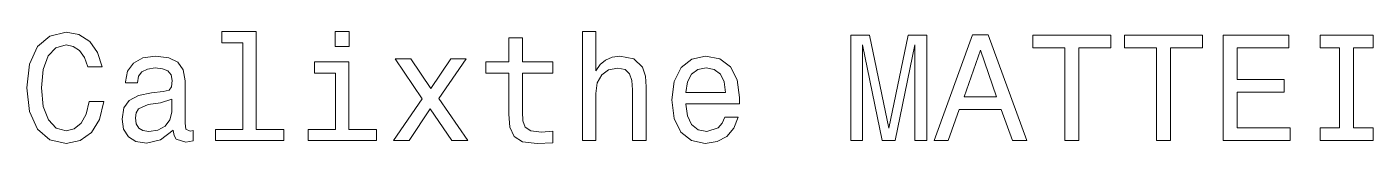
# Model space of a CAD drawing. Extents: x 323 to 833, y 373 to 416.
import ezdxf

# ---------------------------------------------------------------- set-up
doc = ezdxf.new("R2010")
doc.units = 0

msp = doc.modelspace()

# ---------------------------------------------------------------- linework, layer by layer
at = {"color": 7, "lineweight": 13}
for points in [[(346.685883, 389.365997), (345.533142, 384.524475), (343.631134, 381.066284), (340.979828, 378.933716), (337.867432, 378.242065), (334.121033, 379.279541), (331.181549, 382.391907), (329.221893, 387.463959), (328.587891, 394.495667), (329.221893, 401.469727), (331.123932, 406.599426), (334.063416, 409.711792), (337.867432, 410.806915), (340.634003, 410.23053), (342.997131, 408.616699), (344.841492, 406.023041), (346.109497, 402.449554), (351.585022, 402.449554), (349.855896, 407.925049), (346.858795, 412.074921), (342.766571, 414.668579), (337.867432, 415.590759), (331.757935, 414.149841), (327.089325, 410.115265), (324.092224, 403.48703), (323.054749, 394.495667), (324.092224, 385.504303), (327.089325, 378.876068), (331.757935, 374.783844), (337.867432, 373.400574), (343.227661, 374.495667), (347.550446, 377.550415), (350.605194, 382.564819), (352.219025, 389.365997)], [(404.899139, 411.613831), (404.899139, 378.760803), (394.466858, 378.760803), (394.466858, 374.495667), (420.345825, 374.495667), (420.345825, 378.760803), (409.971191, 378.760803), (409.971191, 415.878967), (396.945251, 415.878967), (396.945251, 411.613831)], [(445.187317, 415.878967), (439.827087, 415.878967), (439.827087, 410.115265), (445.187317, 410.115265)], [(505.706055, 400.086456), (505.706055, 384.582123), (506.05188, 379.567719), (507.66571, 376.109497), (510.893372, 374.092194), (516.368896, 373.400574), (522.363098, 373.688751), (522.363098, 378.069153), (517.982727, 377.723328), (514.005737, 378.184418), (511.873199, 379.625336), (510.950989, 382.046112), (510.778076, 385.446686), (510.778076, 400.086456), (522.363098, 400.086456), (522.363098, 404.40921), (510.778076, 404.40921), (510.778076, 413.458191), (505.706055, 413.458191), (505.706055, 404.40921), (496.945251, 404.40921), (496.945251, 400.086456)], [(533.602295, 374.495667), (538.674316, 374.495667), (538.674316, 392.363098), (539.193115, 396.455322), (540.864563, 399.452454), (543.458191, 401.296814), (546.916443, 401.988464), (549.682983, 401.412079), (551.412109, 399.855896), (552.276672, 397.262238), (552.564819, 393.804016), (552.564819, 374.495667), (557.636902, 374.495667), (557.636902, 394.841492), (557.406372, 398.933716), (556.368896, 402.33429), (552.968262, 405.446686), (547.66571, 406.541779), (544.783875, 406.138306), (542.305481, 405.043213), (540.23053, 403.314117), (538.674316, 400.950989), (538.674316, 415.878967), (533.602295, 415.878967)], [(635.216187, 374.495667), (639.654175, 374.495667), (639.654175, 410.806915), (647.146973, 374.495667), (652.10376, 374.495667), (659.53894, 410.806915), (659.53894, 374.495667), (664.034607, 374.495667), (664.034607, 414.495667), (657.00293, 414.495667), (649.625366, 379.221893), (642.305481, 414.495667), (635.216187, 414.495667)], [(666.801147, 374.495667), (672.10376, 374.495667), (676.311279, 386.253601), (692.276672, 386.253601), (696.484192, 374.495667), (701.902039, 374.495667), (687.262268, 414.553314), (681.383301, 414.553314)], [(716.368896, 374.495667), (721.671509, 374.495667), (721.671509, 409.654175), (733.775269, 409.654175), (733.775269, 414.495667), (704.20752, 414.495667), (704.20752, 409.654175), (716.368896, 409.654175)], [(751.066345, 374.495667), (756.368896, 374.495667), (756.368896, 409.654175), (768.472656, 409.654175), (768.472656, 414.495667), (738.904907, 414.495667), (738.904907, 409.654175), (751.066345, 409.654175)], [(776.311279, 374.495667), (801.671509, 374.495667), (801.671509, 379.337158), (781.613892, 379.337158), (781.613892, 392.881836), (799.481323, 392.881836), (799.481323, 397.66571), (781.613892, 397.66571), (781.613892, 409.654175), (801.210449, 409.654175), (801.210449, 414.495667), (776.311279, 414.495667)], [(820.461182, 379.337158), (813.083618, 379.337158), (813.083618, 374.495667), (833.141296, 374.495667), (833.141296, 379.337158), (825.763794, 379.337158), (825.763794, 409.654175), (833.141296, 409.654175), (833.141296, 414.495667), (813.083618, 414.495667), (813.083618, 409.654175), (820.461182, 409.654175)], [(678.15564, 391.15274), (684.322754, 408.789612), (690.489929, 391.15274)], [(378.501434, 378.530243), (378.501434, 378.35733), (378.789612, 376.397675), (379.654175, 375.014404), (383.285309, 373.919312), (386.109497, 374.380402), (386.109497, 378.299713), (384.899139, 378.126801), (383.285309, 378.876068), (382.997131, 381.181549), (382.997131, 397.20459), (382.305481, 401.296814), (380.288177, 404.17865), (376.772339, 405.907776), (371.815552, 406.541779), (366.97406, 405.850128), (363.400574, 403.890472), (361.15274, 400.835724), (360.403442, 396.801147), (360.403442, 396.455322), (364.956787, 396.455322), (365.360229, 398.876068), (366.628235, 400.605164), (368.703186, 401.642639), (371.642639, 402.046112), (374.466858, 401.757904), (376.484161, 400.893372), (377.694519, 399.394806), (378.097992, 397.319885), (377.867432, 394.899109), (376.945251, 393.688751), (374.639771, 393.112366), (370.317017, 392.651276), (365.360229, 391.613831), (361.844391, 389.76944), (359.76947, 386.887604), (359.135437, 382.622467), (359.711823, 378.81842), (361.498566, 375.994232), (364.380402, 374.207489), (368.357361, 373.573486), (373.71759, 374.783844)], [(445.014404, 378.760803), (445.014404, 404.40921), (431.988464, 404.40921), (431.988464, 400.086456), (439.942383, 400.086456), (439.942383, 378.760803), (429.567719, 378.760803), (429.567719, 374.495667), (455.504333, 374.495667), (455.504333, 378.760803)], [(467.89624, 374.495667), (475.850159, 386.541779), (484.034576, 374.495667), (490.144104, 374.495667), (479.07782, 390.46109), (489.510071, 405.446686), (483.631104, 405.446686), (476.080688, 394.207489), (468.530273, 405.446686), (462.536011, 405.446686), (472.79541, 390.403442), (461.959656, 374.495667)], [(572.737732, 388.501434), (593.02594, 388.501434), (593.083557, 390.864532), (592.161377, 397.492798), (589.625366, 402.449554), (585.590759, 405.446686), (580.23053, 406.541779), (574.985596, 405.389038), (570.950989, 402.161377), (568.357361, 396.916412), (567.435181, 390), (568.299683, 382.910645), (570.893372, 377.723328), (574.8703, 374.495667), (580.057617, 373.400574), (584.553345, 374.149841), (588.242065, 376.109497), (590.950989, 379.221893), (592.507202, 383.371735), (587.492798, 383.371735), (586.455322, 381.066284), (584.956787, 379.337158), (580.69165, 377.953888), (577.406372, 378.587891), (574.927979, 380.605164), (573.314087, 383.890472), (572.737732, 388.328522)], [(572.737732, 392.766571), (573.371765, 396.7435), (574.927979, 399.682983), (577.291016, 401.469727), (580.403442, 402.103729), (583.458191, 401.469727), (585.821289, 399.682983), (587.262207, 396.7435), (587.781006, 392.766571)], [(377.925079, 385.33139), (377.233429, 382.33429), (375.389038, 380.028809), (372.622467, 378.530243), (369.221893, 378.011505), (367.031708, 378.299713), (365.475494, 379.221893), (364.495667, 380.835724), (364.207489, 383.083557), (364.438049, 385.100861), (365.360229, 386.541779), (369.048981, 388.155609), (373.71759, 388.84726), (377.925079, 390.23053)]]:
    msp.add_lwpolyline(points, close=True, dxfattribs=at)

doc.saveas('drawing.dxf')
